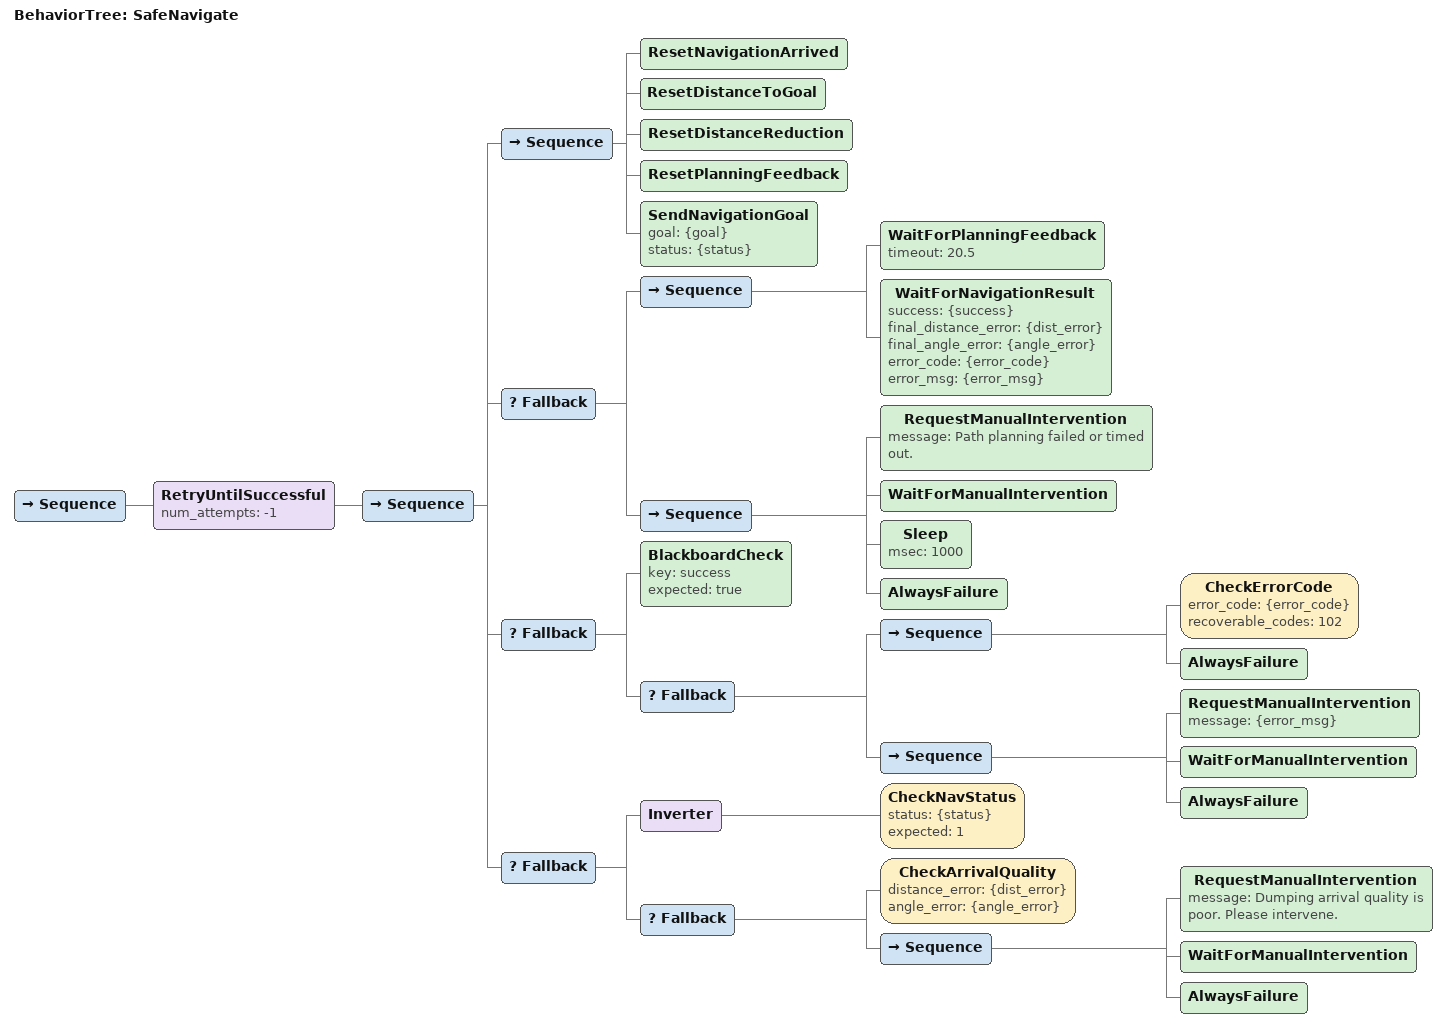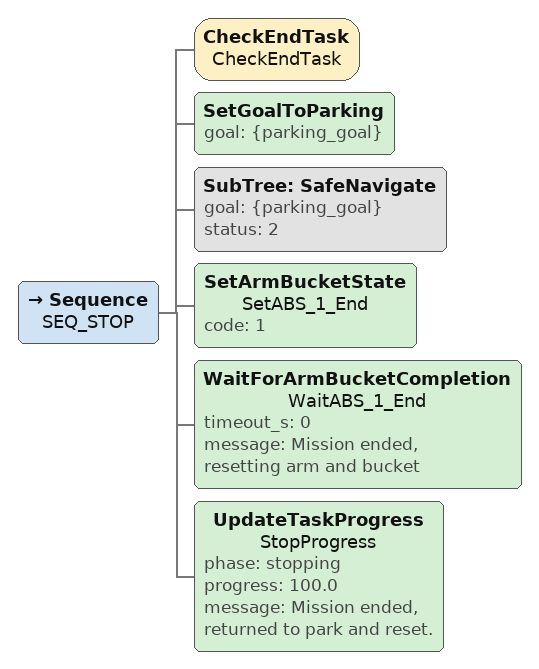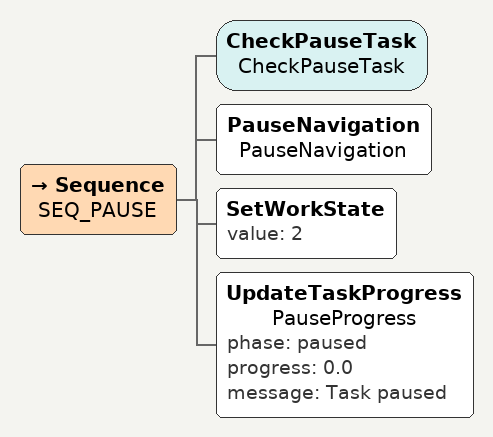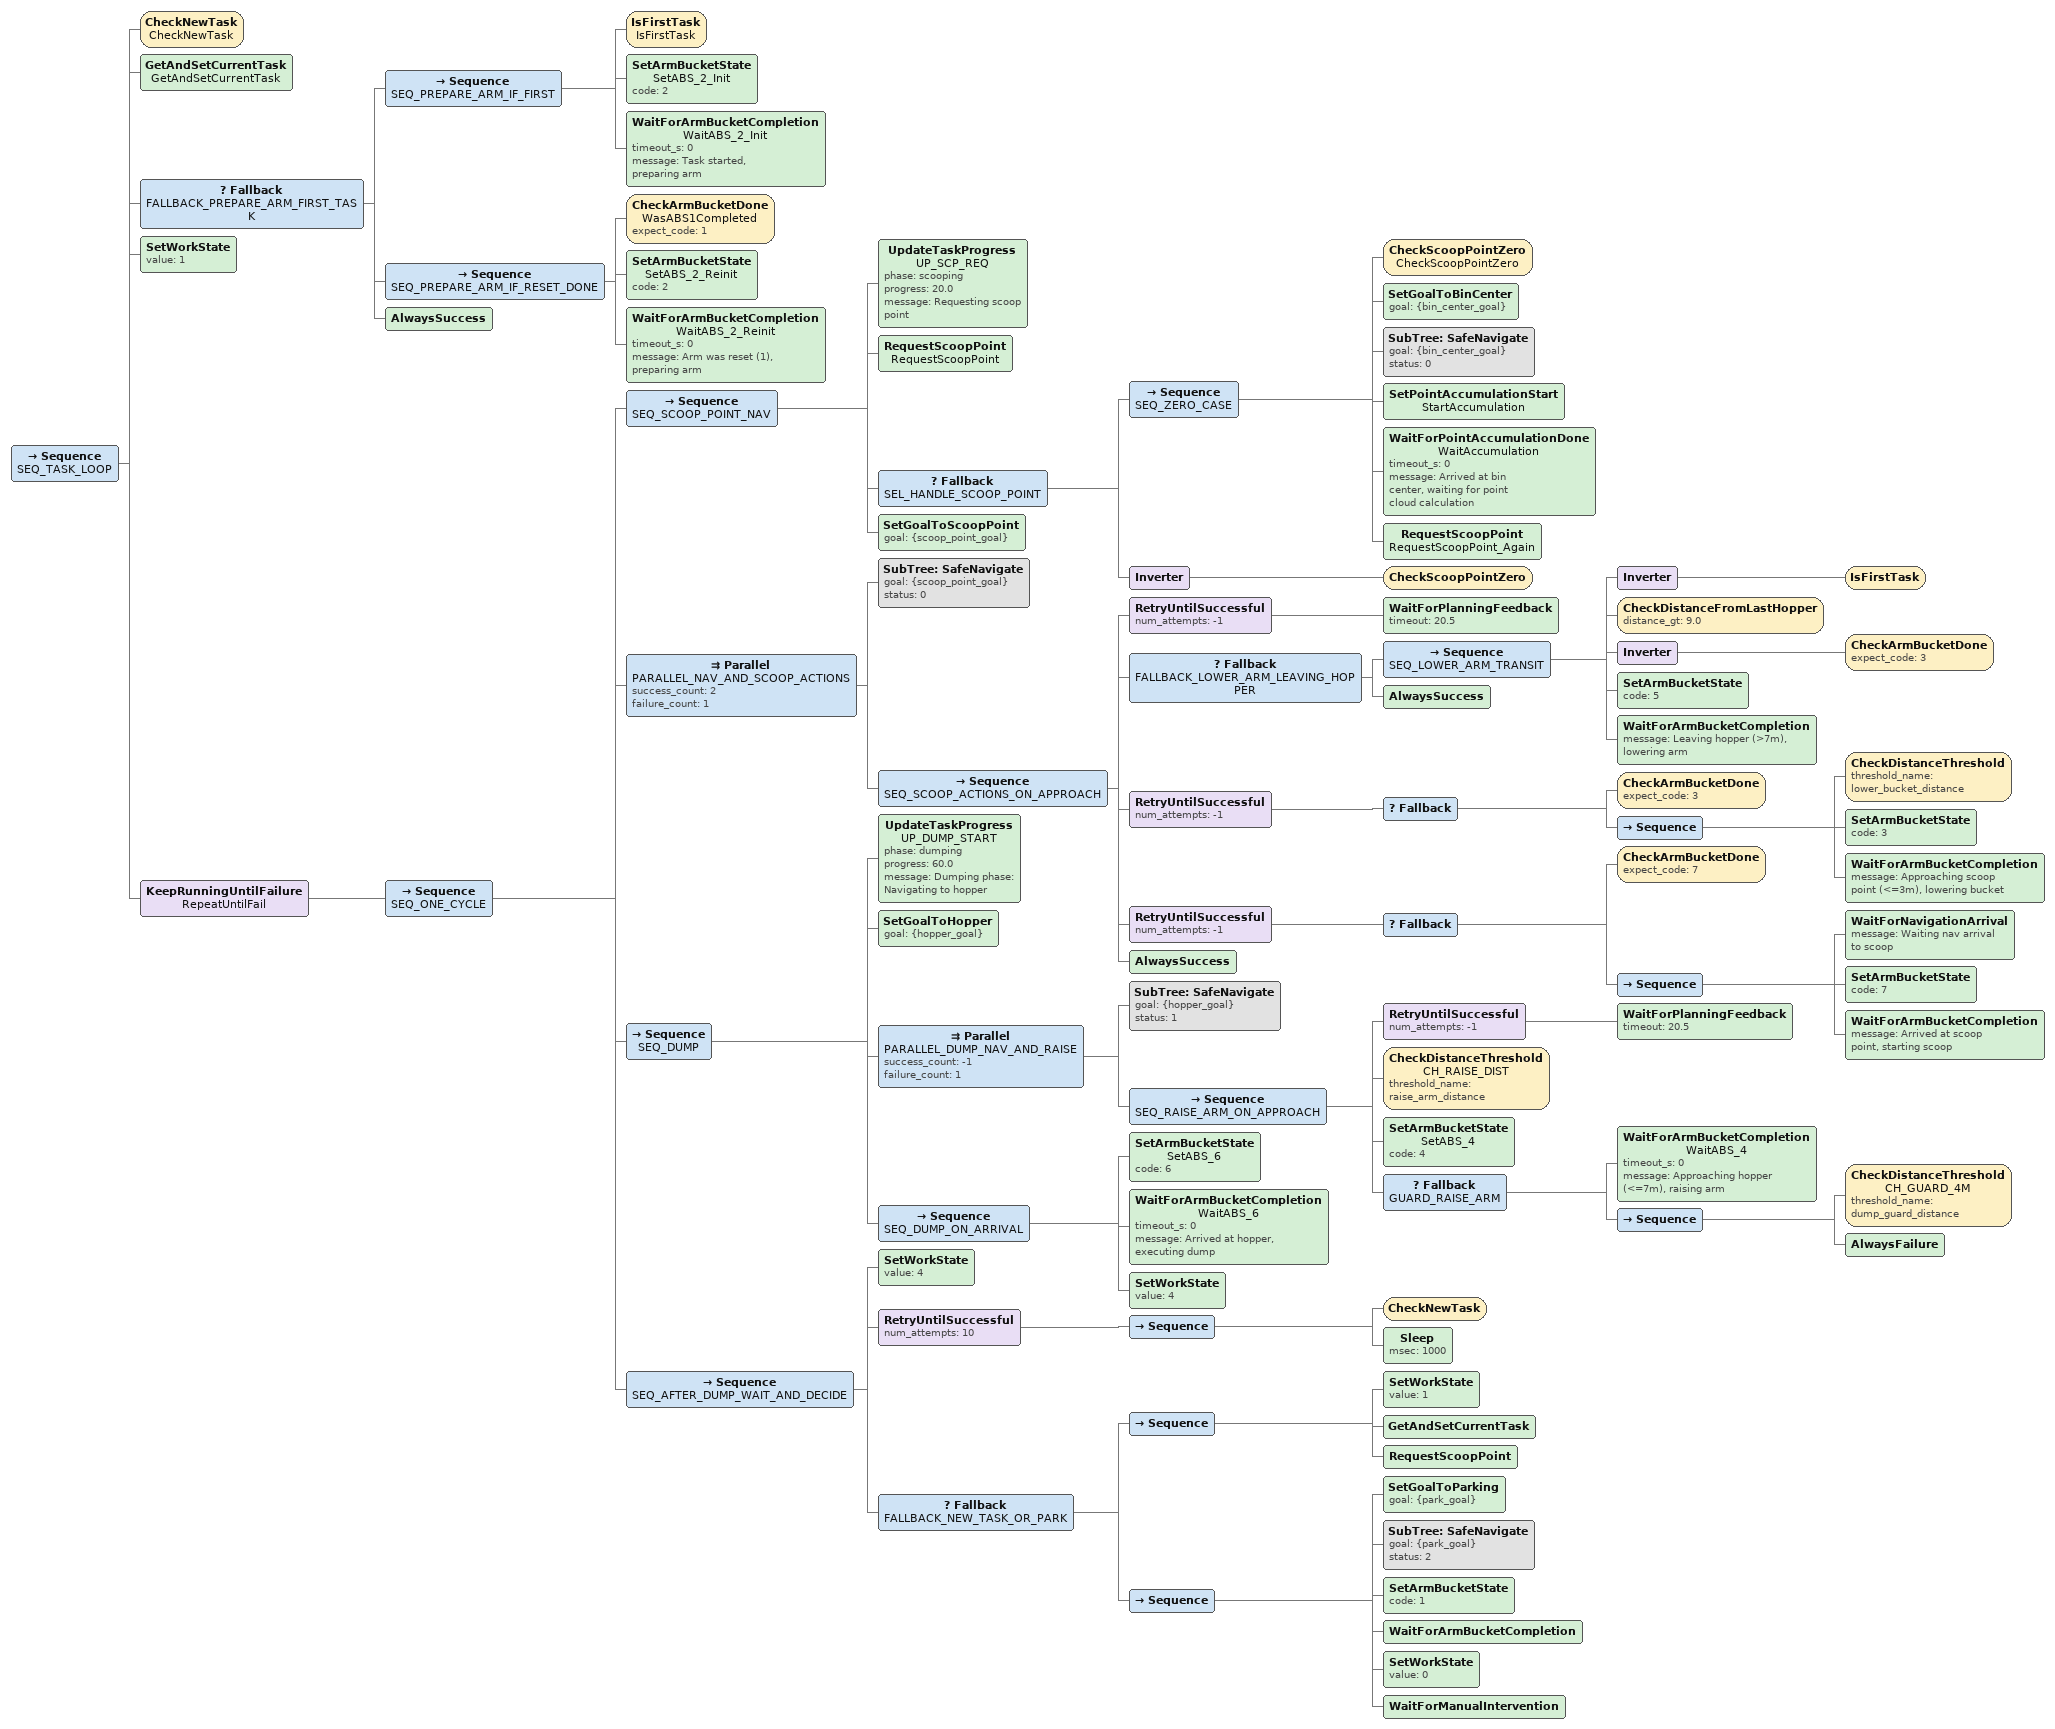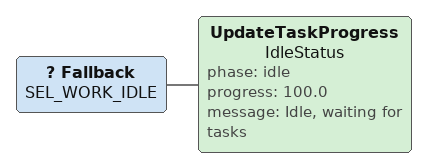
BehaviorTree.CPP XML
<BehaviorTree ID="SafeNavigate">
    <Sequence>
        <RetryUntilSuccessful num_attempts="-1">
            <Sequence>
                <Sequence>
                    <ResetNavigationArrived/>
                    <ResetDistanceToGoal/>
                    <ResetDistanceReduction/>
                    <ResetPlanningFeedback/>
                    <SendNavigationGoal goal="{goal}" status="{status}"/>
                </Sequence>

                <Fallback>
                    <Sequence>
                        <WaitForPlanningFeedback timeout="20.5"/>
                        <WaitForNavigationResult success="{success}" final_distance_error="{dist_error}" final_angle_error="{angle_error}" error_code="{error_code}" error_msg="{error_msg}"/>
                    </Sequence>
                    <Sequence>
                        <RequestManualIntervention message="Path planning failed or timed out."/>
                        <WaitForManualIntervention/>
                        <Sleep msec="1000"/>
                        <AlwaysFailure/>
                    </Sequence>
                </Fallback>

                <Fallback>
                    <BlackboardCheck key="success" expected="true"/>
                    <Fallback>
                        <Sequence>
                            <CheckErrorCode error_code="{error_code}" recoverable_codes="102"/>
                            <AlwaysFailure/>
                        </Sequence>
                        <Sequence>
                            <RequestManualIntervention message="{error_msg}"/>
                            <WaitForManualIntervention/>
                            <AlwaysFailure/>
                        </Sequence>
                    </Fallback>
                </Fallback>

                <Fallback>
                    <Inverter>
                        <CheckNavStatus status="{status}" expected="1"/>
                    </Inverter>
                    <Fallback>
                        <CheckArrivalQuality distance_error="{dist_error}" angle_error="{angle_error}"/>
                        <Sequence>
                            <RequestManualIntervention message="Dumping arrival quality is poor. Please intervene."/>
                            <WaitForManualIntervention/>
                            <AlwaysFailure/>
                        </Sequence>
                    </Fallback>
                </Fallback>
            </Sequence>
        </RetryUntilSuccessful>
    </Sequence>
</BehaviorTree>

<Sequence name="SEQ_STOP">
    <CheckEndTask name="CheckEndTask"/>
    <SetGoalToParking goal="{parking_goal}"/>
    <SubTree ID="SafeNavigate" goal="{parking_goal}" status="2"/>

    <SetArmBucketState name="SetABS_1_End" code="1"/>
    <WaitForArmBucketCompletion name="WaitABS_1_End" timeout_s="0" message="Mission ended, resetting arm and bucket"/>

    <UpdateTaskProgress name="StopProgress" phase="stopping" progress="100.0" message="Mission ended, returned to park and reset."/>
</Sequence>

<Sequence name="SEQ_PAUSE">
    <CheckPauseTask name="CheckPauseTask"/>
    <PauseNavigation name="PauseNavigation"/>

    <SetWorkState value="2"/>

    <UpdateTaskProgress name="PauseProgress" phase="paused" progress="0.0" message="Task paused"/>
</Sequence>

<Sequence name="SEQ_TASK_LOOP">
    <CheckNewTask name="CheckNewTask"/>
    <GetAndSetCurrentTask name="GetAndSetCurrentTask"/>

    <Fallback name="FALLBACK_PREPARE_ARM_FIRST_TASK">
        <Sequence name="SEQ_PREPARE_ARM_IF_FIRST">
            <IsFirstTask name="IsFirstTask"/>
            <SetArmBucketState name="SetABS_2_Init" code="2"/>
            <WaitForArmBucketCompletion name="WaitABS_2_Init" timeout_s="0" message="Task started, preparing arm"/>
        </Sequence>
        <Sequence name="SEQ_PREPARE_ARM_IF_RESET_DONE">
            <CheckArmBucketDone name="WasABS1Completed" expect_code="1"/>
            <SetArmBucketState name="SetABS_2_Reinit" code="2"/>
            <WaitForArmBucketCompletion name="WaitABS_2_Reinit" timeout_s="0" message="Arm was reset (1), preparing arm"/>
        </Sequence>
        <AlwaysSuccess/>
    </Fallback>

    <SetWorkState value="1"/>

    <KeepRunningUntilFailure name="RepeatUntilFail">
        <Sequence name="SEQ_ONE_CYCLE">

            <Sequence name="SEQ_SCOOP_POINT_NAV">
                <UpdateTaskProgress name="UP_SCP_REQ" phase="scooping" progress="20.0" message="Requesting scoop point"/>
                <RequestScoopPoint name="RequestScoopPoint"/>

                <Fallback name="SEL_HANDLE_SCOOP_POINT">
                    <Sequence name="SEQ_ZERO_CASE">
                        <CheckScoopPointZero name="CheckScoopPointZero"/>
                        <SetGoalToBinCenter goal="{bin_center_goal}"/>
                        <SubTree ID="SafeNavigate" goal="{bin_center_goal}" status="0"/>
                        <SetPointAccumulationStart name="StartAccumulation"/>
                        <WaitForPointAccumulationDone name="WaitAccumulation" timeout_s="0" message="Arrived at bin center, waiting for point cloud calculation"/>
                        <RequestScoopPoint name="RequestScoopPoint_Again"/>
                    </Sequence>
                    <Inverter><CheckScoopPointZero/></Inverter>
                </Fallback>

                <SetGoalToScoopPoint goal="{scoop_point_goal}"/>
            </Sequence>

            <Parallel name="PARALLEL_NAV_AND_SCOOP_ACTIONS" success_count="2" failure_count="1">

                <SubTree ID="SafeNavigate" goal="{scoop_point_goal}" status="0"/>

                <Sequence name="SEQ_SCOOP_ACTIONS_ON_APPROACH">
                    <RetryUntilSuccessful num_attempts="-1">
                        <WaitForPlanningFeedback timeout="20.5"/>
                    </RetryUntilSuccessful>

                    <Fallback name="FALLBACK_LOWER_ARM_LEAVING_HOPPER">
                        <Sequence name="SEQ_LOWER_ARM_TRANSIT">
                            <Inverter>
                                <IsFirstTask/>
                            </Inverter>
                            <CheckDistanceFromLastHopper distance_gt="9.0"/>

                            <Inverter>
                                <CheckArmBucketDone expect_code="3"/>
                            </Inverter>

                            <SetArmBucketState code="5"/>
                            <WaitForArmBucketCompletion message="Leaving hopper (>7m), lowering arm"/>
                        </Sequence>
                        <AlwaysSuccess/>
                    </Fallback>

                    <RetryUntilSuccessful num_attempts="-1">
                        <Fallback>
                            <CheckArmBucketDone expect_code="3"/>
                            <Sequence>
                                <CheckDistanceThreshold threshold_name="lower_bucket_distance"/>
                                <SetArmBucketState code="3"/>
                                <WaitForArmBucketCompletion message="Approaching scoop point (&lt;=3m), lowering bucket"/>
                            </Sequence>
                        </Fallback>
                    </RetryUntilSuccessful>

                    <RetryUntilSuccessful num_attempts="-1">
                        <Fallback>
                            <CheckArmBucketDone expect_code="7"/>
                            <Sequence>
                                <WaitForNavigationArrival message="Waiting nav arrival to scoop"/>
                                <SetArmBucketState code="7"/>
                                <WaitForArmBucketCompletion message="Arrived at scoop point, starting scoop"/>
                            </Sequence>
                        </Fallback>
                    </RetryUntilSuccessful>
                    <AlwaysSuccess/>
                </Sequence>

            </Parallel>

            <Sequence name="SEQ_DUMP">
                <UpdateTaskProgress name="UP_DUMP_START" phase="dumping" progress="60.0" message="Dumping phase: Navigating to hopper"/>
                <SetGoalToHopper goal="{hopper_goal}"/>

                <Parallel name="PARALLEL_DUMP_NAV_AND_RAISE" success_count="-1" failure_count="1">
                    <SubTree ID="SafeNavigate" goal="{hopper_goal}" status="1"/>

                    <Sequence name="SEQ_RAISE_ARM_ON_APPROACH">
                        <RetryUntilSuccessful num_attempts="-1">
                            <WaitForPlanningFeedback timeout="20.5"/>
                        </RetryUntilSuccessful>

                        <CheckDistanceThreshold name="CH_RAISE_DIST" threshold_name="raise_arm_distance"/>
                        <SetArmBucketState name="SetABS_4" code="4"/>
                        <Fallback name="GUARD_RAISE_ARM">
                            <WaitForArmBucketCompletion name="WaitABS_4" timeout_s="0" message="Approaching hopper (&lt;=7m), raising arm"/>
                            <Sequence>
                                <CheckDistanceThreshold name="CH_GUARD_4M" threshold_name="dump_guard_distance"/>
                                <AlwaysFailure/>
                            </Sequence>
                        </Fallback>
                    </Sequence>
                </Parallel>

                <Sequence name="SEQ_DUMP_ON_ARRIVAL">
                    <SetArmBucketState name="SetABS_6" code="6"/>
                    <WaitForArmBucketCompletion name="WaitABS_6" timeout_s="0" message="Arrived at hopper, executing dump"/>

                    <SetWorkState value="4"/>

                </Sequence>

            </Sequence>
            <Sequence name="SEQ_AFTER_DUMP_WAIT_AND_DECIDE">

                <!-- 卸料完成，进入可接任务状态 -->
                <SetWorkState value="4"/>

                <!-- 最多等待 10 秒新任务 -->
                <RetryUntilSuccessful num_attempts="10">
                    <Sequence>
                        <CheckNewTask/>
                        <Sleep msec="1000"/>
                    </Sequence>
                </RetryUntilSuccessful>

                <!-- 如果等到了新任务 -->
                <Fallback name="FALLBACK_NEW_TASK_OR_PARK">

                    <!-- 有新任务：继续干活 -->
                    <Sequence>
                        <SetWorkState value="1"/>
                        <GetAndSetCurrentTask/>
                        <RequestScoopPoint/>
                    </Sequence>

                    <!-- 没有新任务：回 park -->
                    <Sequence>
                        <SetGoalToParking goal="{park_goal}"/>
                        <SubTree ID="SafeNavigate" goal="{park_goal}" status="2"/>

                        <SetArmBucketState code="1"/>
                        <WaitForArmBucketCompletion/>

                        <SetWorkState value="0"/>
                        <WaitForManualIntervention/>
                    </Sequence>

                </Fallback>

            </Sequence>

        </Sequence>
    </KeepRunningUntilFailure>
</Sequence>

<Fallback name="SEL_WORK_IDLE">

    <UpdateTaskProgress name="IdleStatus" phase="idle" progress="100.0" message="Idle, waiting for tasks"/>
</Fallback>
